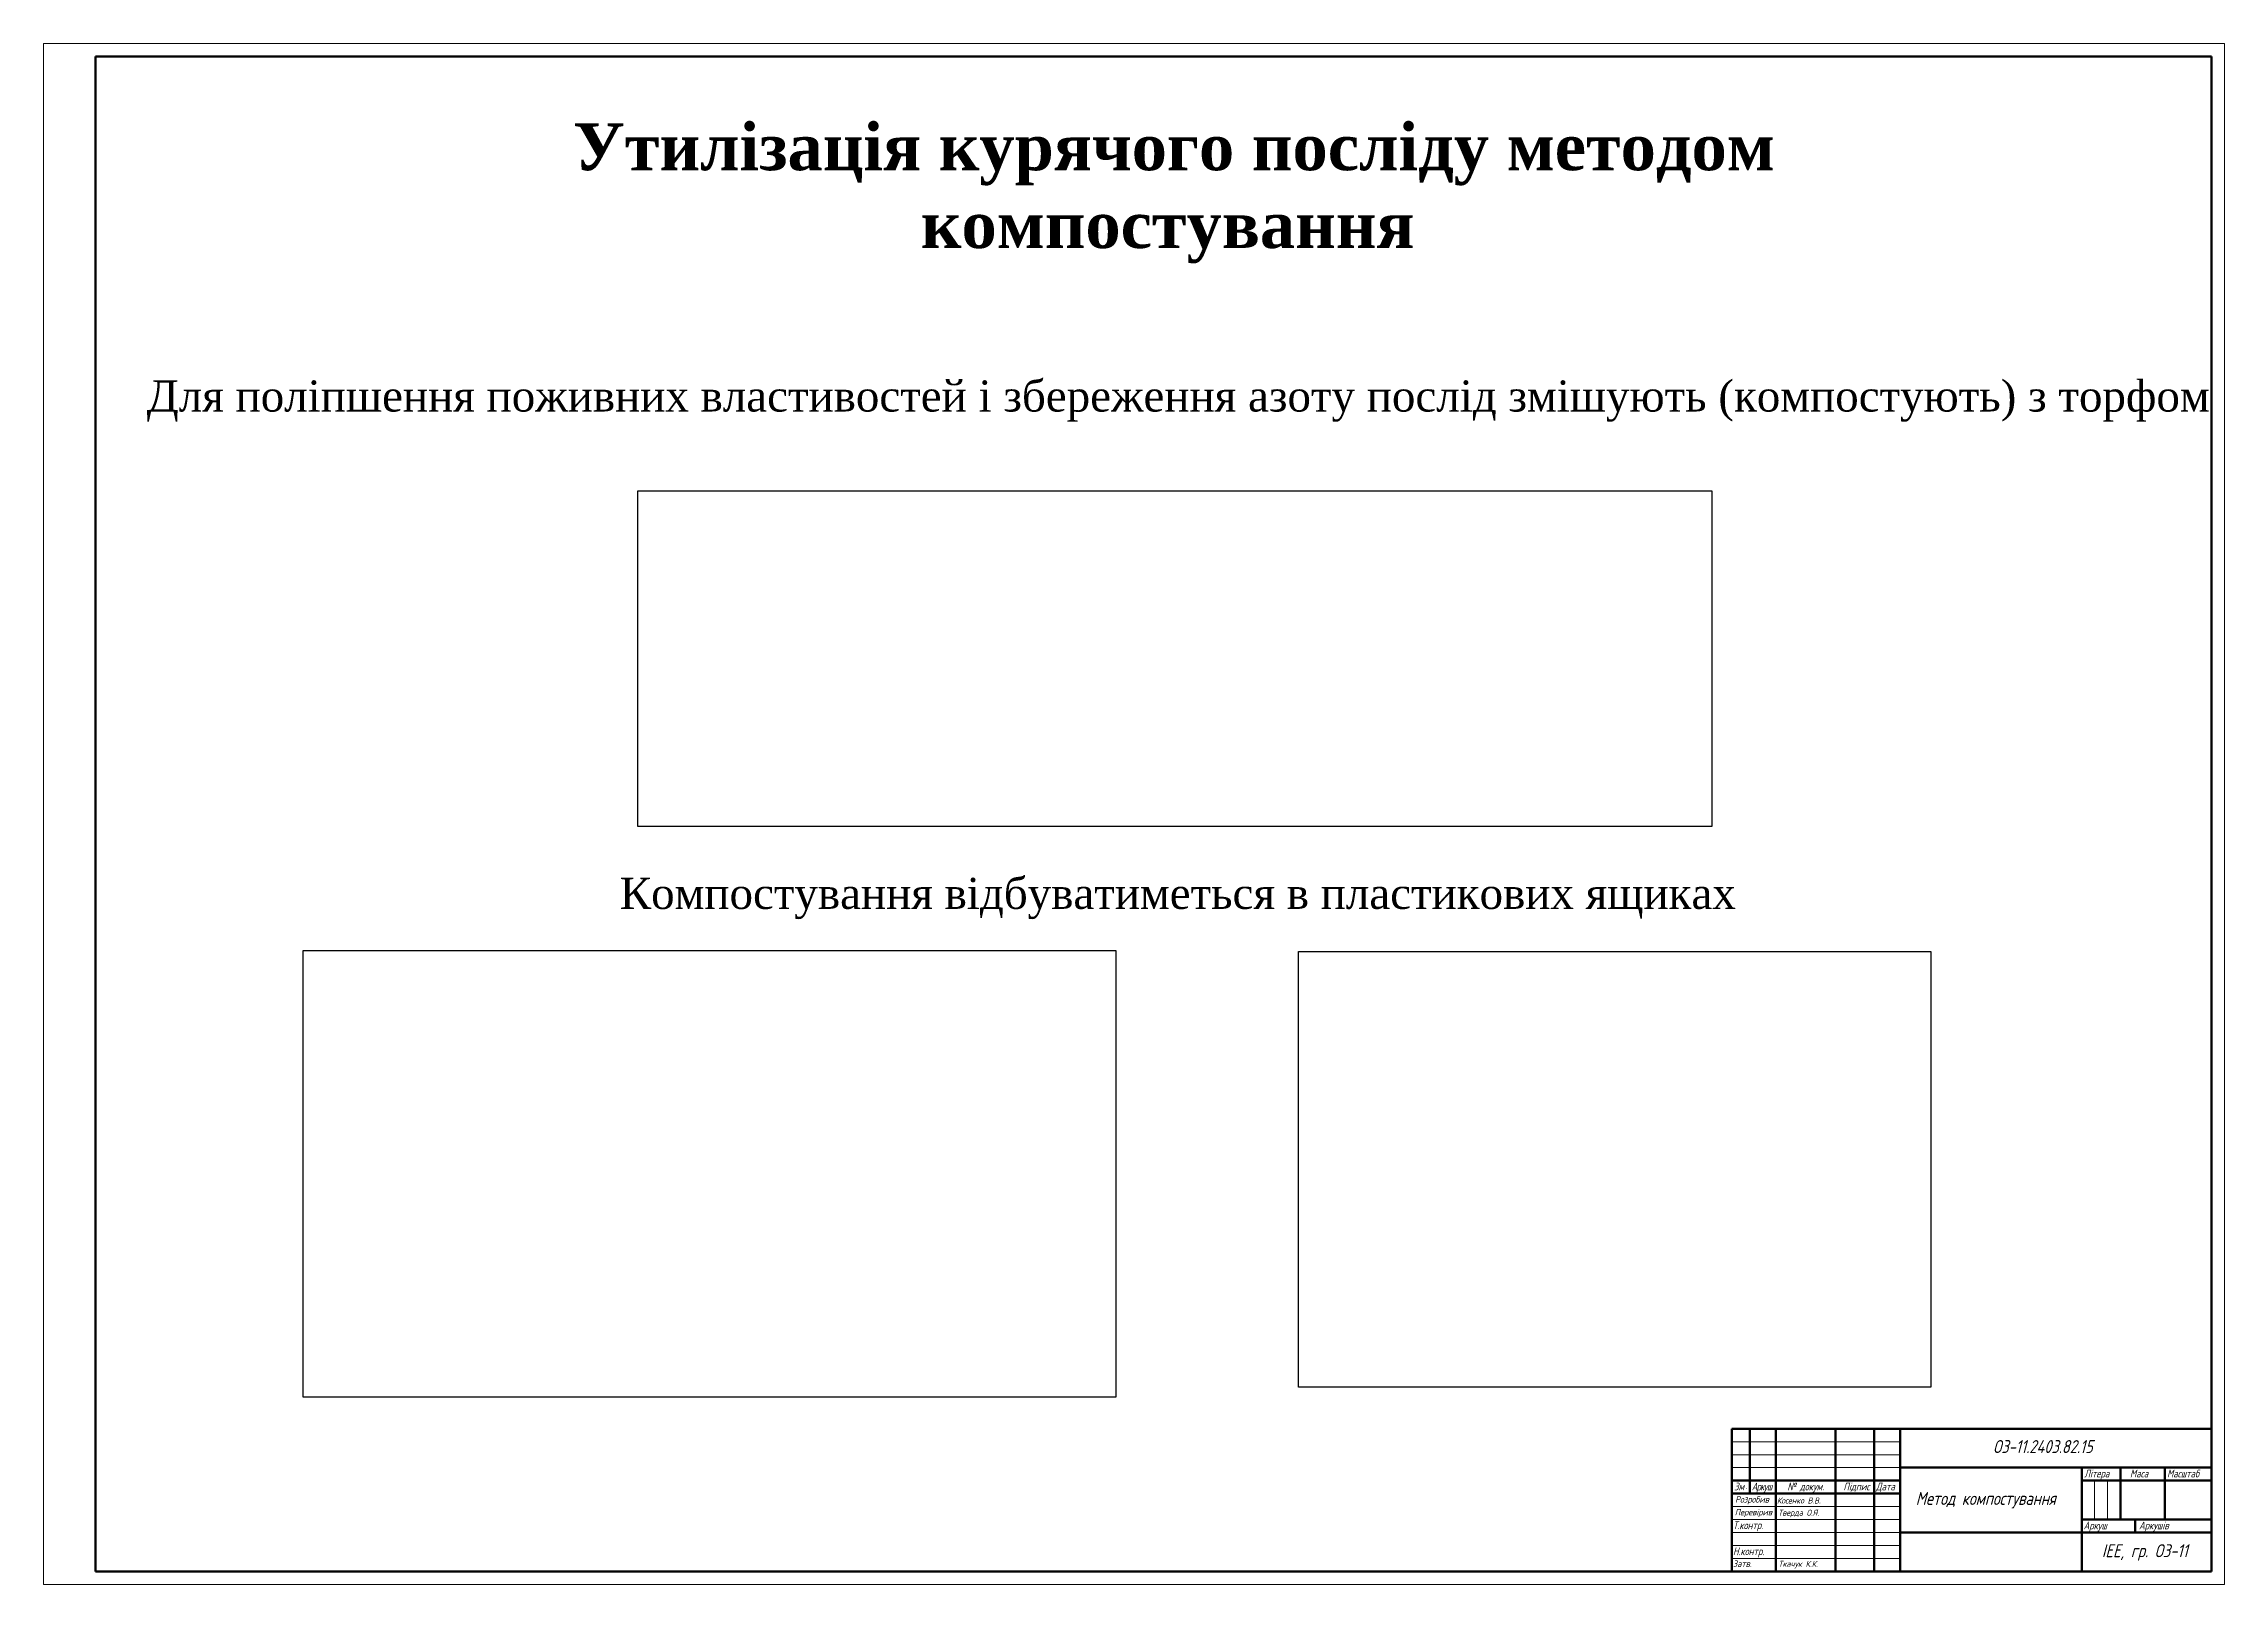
# Model space of a CAD drawing. Header units: millimetres. Extents: x 2024 to 2865, y 1521 to 2115.
import ezdxf

# ---------------------------------------------------------------- set-up
doc = ezdxf.new("R2010")
doc.units = ezdxf.units.MM
doc.linetypes.add('K5LT_BASIC', pattern=[0])
doc.linetypes.add('K5LT_THIN', pattern=[0])
doc.styles.add('KTEXTSTYLE', font='bgothl.ttf', dxfattribs={"width": 0.96, "height": 5})
doc.styles.get("Standard").update_dxf_attribs({"font": 'arial.ttf'})
doc.styles.add('стиль1', font='GOST_A.TTF', dxfattribs={"oblique": 15})
picture_1 = doc.add_image_def('image1.jpg', size_in_pixel=(1248, 390))
picture_2 = doc.add_image_def('image2.jpg', size_in_pixel=(939, 516))
picture_3 = doc.add_image_def('image3.jpg', size_in_pixel=(800, 551))

# ---------------------------------------------------------------- blocks, each defined once
blk = doc.blocks.new('U0')
at = {"color": 7, "linetype": 'K5LT_THIN', "lineweight": 18}
for p, q in [((0, 0), (0, 594)), ((0, 594), (841, 594)), ((841, 594), (841, 0)), ((651, 55), (716, 55)), ((651, 50), (716, 50)), ((651, 45), (716, 45)), ((790.96, 25), (790.96, 40)), ((795.98, 25), (795.98, 40)), ((651, 30), (716, 30)), ((651, 25), (716, 25)), ((651, 20), (716, 20)), ((651, 15), (716, 15)), ((651, 10), (716, 10)), ((841, 0), (0, 0))]:
    blk.add_line(p, q, dxfattribs=at)
at = {"color": 7, "linetype": 'K5LT_BASIC', "lineweight": 60}
for p, q in [((20, 5), (20, 589)), ((20, 589), (836, 589)), ((836, 589), (836, 5)), ((651, 60), (836, 60)), ((651, 5), (651, 60)), ((658, 35), (658, 60)), ((668, 5), (668, 60)), ((691, 5), (691, 60)), ((706, 5), (706, 60)), ((716, 5), (716, 60)), ((716, 45), (836, 45)), ((786, 5), (786, 45)), ((801, 25), (801, 45)), ((818, 25), (818, 45)), ((651, 40), (716, 40)), ((651, 35), (716, 35)), ((786, 40), (801, 40)), ((801, 40), (836, 40)), ((716, 20), (786, 20)), ((786, 25), (836, 25)), ((786, 20), (836, 20)), ((806.57, 20), (806.57, 25)), ((836, 5), (20, 5))]:
    blk.add_line(p, q, dxfattribs=at)
at = {"color": 7, "insert": (8.77, 258.85), "char_height": 2.5, "attachment_point": 1, "rotation": 90, "style": 'KTEXTSTYLE'}
blk.add_mtext('\\H3.5;\\W0.965;\\Q15;\\Q15; ', dxfattribs=at)
at = {"color": 7, "attachment_point": 1, "style": 'стиль1'}
for s, insert, char_height in [('Літера', (786.98, 44.23), 3), ('Маса', (804.6, 44.23), 3), ('Масштаб', (818.89, 44.25), 3), ('Зм', (651.95, 39.23), 3), ('Розробив', (652.31, 34.02), 2.5), ('.', (656.4, 39.23), 2.5), ('{\\T0.85;Аркуш}', (658.71, 39.23), 3), ('№ докум.', (672.45, 39.23), 3), ('Підпис', (694.08, 39.23), 3), ('Дата', (706.62, 39.23), 3), ('Перевірив', (652.19, 29.09), 2.5), ('Т.контр.', (651.5, 24.28), 3), ('Аркуш', (786.72, 24.23), 3), ('Аркушів', (808.08, 24.23), 3), ('Затв.', (651.5, 9.23), 2.5), ('Н.контр.', (651.5, 14.25), 3)]:
    blk.add_mtext(s, dxfattribs=dict(at, insert=insert, char_height=char_height))

msp = doc.modelspace()

# ---------------------------------------------------------------- block references
msp.add_blockref('U0', (2023.88, 1521.42))

# ---------------------------------------------------------------- texts
at = {"attachment_point": 1}
for s, width, insert, char_height in [('\\pi50.789,l42.525,t376.28;{\\fTimes New Roman|b1|i0|c204|p18;Утилізація курячого посліду методом \\P\\pi184.92,t510.41;компостування\\H1.2513x; }', 596.9251, (2134.75, 2084.63), 18), ('\\pi14.661;{\\fTimes New Roman|b0|i0|c204|p18;Для поліпшення поживних властивостей і збереження азоту послід змішують (компостують) з торфом }', 806.45, (2048.97, 1985.58), 12), ('\\pi196.67,l28.35;{\\fTimes New Roman|b0|i0|c204|p18;Компостування відбуватиметься в пластикових ящиках}', 806.45, (2021.06, 1793.83), 12)]:
    msp.add_mtext_dynamic_manual_height_columns(s, width=width, gutter_width=12.5, heights=[0], dxfattribs=dict(at, insert=insert, char_height=char_height))
at = {"attachment_point": 1, "style": 'стиль1'}
for s, width, heights, insert, char_height in [('ОЗ-11.2403.82.15', 58.5554, [0], (2775.69, 1577.05), 5), ('\\pi5.2131;Метод компостування', 68.2399, [0], (2740.64, 1557.05), 5), ('Косенко В.В.', 24.6868, [6.09], (2692.33, 1554.89), 2.3), ('Тверда О.Я.', 22.865, [0], (2692.8, 1550.21), 2.3), ('ІЕЕ, гр. ОЗ-11', 49.7974, [0], (2817.67, 1536.9), 5), ('Ткачук К.К.', 23.0241, [0], (2692.9, 1530.49), 2.3)]:
    msp.add_mtext_dynamic_manual_height_columns(s, width=width, gutter_width=12.5, heights=heights, dxfattribs=dict(at, insert=insert, char_height=char_height))

# ---------------------------------------------------------------- pictures from other files: only their frames are drawn
image = msp.add_image(picture_1, insert=(2253.03, 1813.62), size_in_units=(414.23, 129.45))
image.dxf.flags = 7
image = msp.add_image(picture_2, insert=(2123.97, 1593.65), size_in_units=(313.38, 172.21))
image.dxf.flags = 7
image = msp.add_image(picture_3, insert=(2507.83, 1597.43), size_in_units=(243.8, 167.92))
image.dxf.flags = 7

doc.saveas('drawing.dxf')
